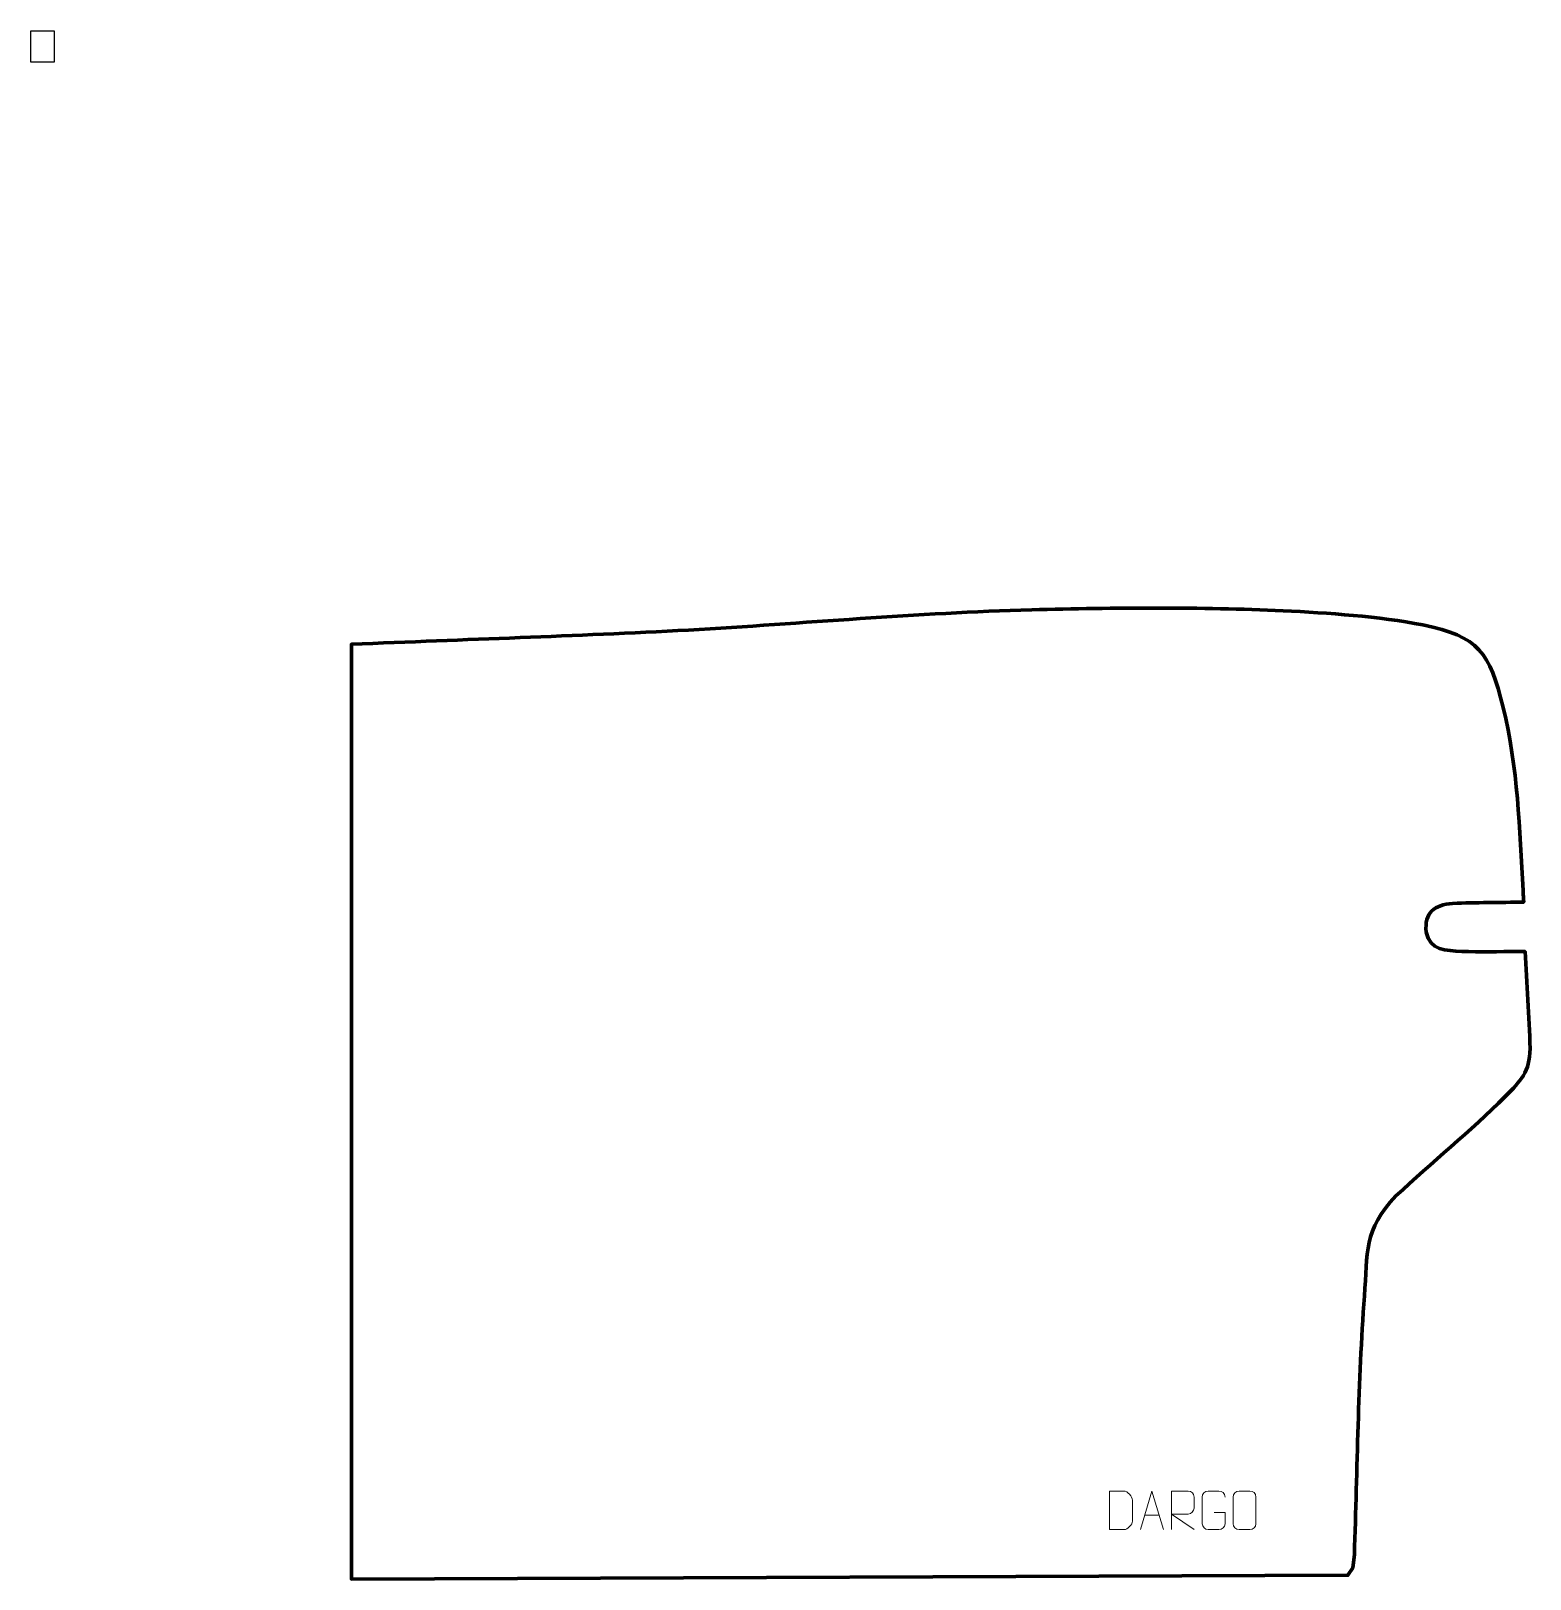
# Model space of a CAD drawing. Header units: millimetres. Extents: x 1021 to 2000, y -19 to 992.
import ezdxf

# ---------------------------------------------------------------- set-up
doc = ezdxf.new("R2010")
doc.units = ezdxf.units.MM
doc.header["$MEASUREMENT"] = 0
doc.header["$XCLIPFRAME"] = 0
for name, color, linetype in [('layer 1', 7, 'Continuous'), ('layer 2', 7, 'Continuous'), ('layer 3', 7, 'Continuous')]:
    doc.layers.add(name, color=color, linetype=linetype)
picture_1 = doc.add_image_def('image1.jpg', size_in_pixel=(76809, 102412))

msp = doc.modelspace()

# ---------------------------------------------------------------- linework, layer by layer
at = {"layer": 'layer 2', "color": 142, "lineweight": 9}
for points, knots in [([(1725.1197, 13.7927), (1727.4698, 13.7931), (1732.4587, 13.769), (1734.8085, 13.7686), (1734.8085, 13.7686), (1736.7486, 13.6624), (1740.0931, 17.2317), (1740.0818, 19.2648), (1740.0818, 19.2648), (1740.0814, 25.08), (1740.0814, 27.2668), (1740.0818, 33.0812), (1740.0818, 33.0812), (1740.0775, 35.236), (1736.6766, 38.9248), (1734.5074, 38.9112), (1734.5074, 38.9112), (1732.1635, 38.9112), (1727.4021, 38.9112), (1725.0578, 38.9112), (1725.0578, 38.9112), (1725.0582, 33.1193), (1725.1201, 19.585), (1725.1197, 13.7927)], [0, 0, 0, 0, 0.142857143, 0.142857143, 0.142857143, 0.142857143, 0.285714286, 0.285714286, 0.285714286, 0.285714286, 0.428571429, 0.428571429, 0.428571429, 0.428571429, 0.571428571, 0.571428571, 0.571428571, 0.571428571, 0.714285714, 0.714285714, 0.714285714, 0.714285714, 1, 1, 1, 1]), ([(1745.1974, 13.7644), (1745.1974, 13.7644), (1752.6261, 38.9132), (1752.6261, 38.9132), (1752.6261, 38.9132), (1752.6261, 38.9132), (1760.2553, 13.7644), (1760.2553, 13.7644)], [0, 0, 0, 0, 0.333333333, 0.333333333, 0.333333333, 0.333333333, 1, 1, 1, 1]), ([(1765.4935, 13.7644), (1765.4935, 13.7644), (1765.4935, 38.9132), (1765.4935, 38.9132), (1765.4935, 38.9132), (1769.1165, 38.9132), (1772.7402, 38.9132), (1776.3635, 38.9132), (1776.3635, 38.9132), (1778.707, 38.8752), (1780.2764, 37.3736), (1780.2723, 34.9886), (1780.2723, 34.9886), (1780.2719, 32.9372), (1780.2719, 29.8538), (1780.2723, 27.8019), (1780.2723, 27.8019), (1780.2658, 25.9117), (1778.4393, 23.9547), (1776.4141, 23.9355), (1776.4141, 23.9355), (1776.4141, 23.9355), (1765.4935, 23.9355), (1765.4935, 23.9355), (1765.4935, 23.9355), (1765.4935, 23.9355), (1780.263, 13.7644), (1780.263, 13.7644)], [0, 0, 0, 0, 0.125, 0.125, 0.125, 0.125, 0.25, 0.25, 0.25, 0.25, 0.375, 0.375, 0.375, 0.375, 0.5, 0.5, 0.5, 0.5, 0.625, 0.625, 0.625, 0.625, 0.75, 0.75, 0.75, 0.75, 1, 1, 1, 1]), ([(1793.2963, 24.836), (1793.2963, 24.836), (1800.5206, 24.836), (1800.5206, 24.836), (1800.5206, 24.836), (1800.5206, 24.836), (1800.5206, 17.6119), (1800.5206, 17.6119), (1800.5206, 17.6119), (1800.3798, 15.2703), (1798.6894, 13.7791), (1796.5248, 13.7683), (1796.5248, 13.7683), (1794.1747, 13.7686), (1791.8245, 13.7686), (1789.4748, 13.7683), (1789.4748, 13.7683), (1787.5348, 13.662), (1785.5472, 15.5613), (1785.5584, 17.5943), (1785.5584, 17.5943), (1785.5589, 23.4096), (1785.5589, 29.2244), (1785.5584, 35.0389), (1785.5584, 35.0389), (1785.5627, 37.1937), (1787.3232, 38.9264), (1789.4923, 38.9129), (1789.4923, 38.9129), (1791.8362, 38.9129), (1794.1805, 38.9129), (1796.5248, 38.9129), (1796.5248, 38.9129), (1798.4868, 38.9485), (1800.4937, 37.4454), (1800.5206, 34.9886)], [0, 0, 0, 0, 0.1, 0.1, 0.1, 0.1, 0.2, 0.2, 0.2, 0.2, 0.3, 0.3, 0.3, 0.3, 0.4, 0.4, 0.4, 0.4, 0.5, 0.5, 0.5, 0.5, 0.6, 0.6, 0.6, 0.6, 0.7, 0.7, 0.7, 0.7, 0.8, 0.8, 0.8, 0.8, 1, 1, 1, 1]), ([(1809.6488, 38.9129), (1811.9927, 38.9129), (1814.337, 38.9129), (1816.6813, 38.9129), (1816.6813, 38.9129), (1818.6432, 38.9487), (1820.6502, 37.4455), (1820.677, 34.9888), (1820.677, 34.9888), (1820.6767, 29.1969), (1820.6767, 23.4046), (1820.677, 17.612), (1820.677, 17.612), (1820.5362, 15.2704), (1818.8459, 13.7792), (1816.6813, 13.7683), (1816.6813, 13.7683), (1814.3312, 13.7687), (1811.9811, 13.7687), (1809.6313, 13.7683), (1809.6313, 13.7683), (1807.6912, 13.6621), (1805.7037, 15.5614), (1805.715, 17.5945), (1805.715, 17.5945), (1805.7153, 23.4097), (1805.7153, 29.2245), (1805.715, 35.039), (1805.715, 35.039), (1805.7192, 37.1938), (1807.4796, 38.9265), (1809.6488, 38.9129)], [0, 0, 0, 0, 0.111111111, 0.111111111, 0.111111111, 0.111111111, 0.222222222, 0.222222222, 0.222222222, 0.222222222, 0.333333333, 0.333333333, 0.333333333, 0.333333333, 0.444444444, 0.444444444, 0.444444444, 0.444444444, 0.555555556, 0.555555556, 0.555555556, 0.555555556, 0.666666667, 0.666666667, 0.666666667, 0.666666667, 0.777777778, 0.777777778, 0.777777778, 0.777777778, 1, 1, 1, 1])]:
    msp.add_open_spline(points, degree=3, knots=knots, dxfattribs=at)
msp.add_open_spline([(1747.9414, 23.0862), (1747.9414, 23.0862), (1757.5114, 23.0862), (1757.5114, 23.0862)], degree=3, dxfattribs=at)
at = {"layer": 'layer 3', "color": 242, "lineweight": 158}
msp.add_open_spline([(1884.9069, -2.574), (1886.8034, 53.8134), (1887.3455, 109.8745), (1891.4843, 166.2106), (1891.4843, 166.2106), (1893.6485, 194.7195), (1890.6662, 209.3111), (1912.0749, 231.5877), (1912.0749, 231.5877), (1935.5161, 253.6971), (1960.5248, 273.5399), (1983.3426, 296.5421), (1983.3426, 296.5421), (1993.8357, 307.2746), (1999.3847, 312.185), (1999.5981, 327.976), (1999.5981, 327.976), (1999.2389, 348.8099), (1997.4378, 370.3347), (1996.3323, 391.2147), (1996.3323, 391.2147), (1994.7162, 391.2156), (1993.1002, 391.2165), (1991.4841, 391.2174), (1991.4841, 391.2174), (1979.5146, 391.2242), (1966.7579, 390.7021), (1954.9709, 391.3356), (1954.9709, 391.3356), (1944.6501, 391.8903), (1934.3021, 391.7211), (1931.8665, 403.9261), (1931.8665, 403.9261), (1930.3357, 416.5216), (1937.2823, 421.824), (1949.0519, 422.5839), (1949.0519, 422.5839), (1964.3568, 423.3066), (1980.1048, 423.1809), (1995.4659, 423.4577), (1995.4659, 423.4577), (1995.3356, 425.698), (1995.2061, 427.9384), (1995.0778, 430.1787), (1995.0778, 430.1787), (1995.0778, 430.1787), (1995.0245, 431.1334), (1995.0245, 431.1334), (1995.0245, 431.1334), (1992.8275, 471.0015), (1991.6804, 511.6875), (1982.0234, 550.6091), (1982.0234, 550.6091), (1973.1375, 586.4226), (1966.4246, 596.9915), (1929.5174, 604.4379), (1929.5174, 604.4379), (1900.9472, 610.1077), (1867.646, 612.2387), (1838.3941, 613.7105), (1838.3941, 613.7105), (1784.2846, 616.1746), (1728.4495, 615.7431), (1674.2823, 614.3295), (1674.2823, 614.3295), (1599.2647, 612.2657), (1525.0575, 605.4351), (1450.2251, 601.1082), (1450.2251, 601.1082), (1374.9657, 597.1674), (1305.4495, 594.9913), (1230.1384, 591.8327), (1230.1384, 591.8327), (1230.1384, 591.8327), (1230.1826, -18.525), (1230.1826, -18.525), (1230.1826, -18.525), (1230.1826, -18.525), (1880.7578, -16.0063), (1880.7578, -16.0063), (1880.7578, -16.0063), (1880.7578, -16.0063), (1883.8521, -11.1438), (1883.8521, -11.1438), (1883.8521, -11.1438), (1883.8521, -11.1438), (1884.9069, -2.574), (1884.9069, -2.574)], degree=3, knots=[0, 0, 0, 0, 0.043478261, 0.043478261, 0.043478261, 0.043478261, 0.086956522, 0.086956522, 0.086956522, 0.086956522, 0.130434783, 0.130434783, 0.130434783, 0.130434783, 0.173913043, 0.173913043, 0.173913043, 0.173913043, 0.217391304, 0.217391304, 0.217391304, 0.217391304, 0.260869565, 0.260869565, 0.260869565, 0.260869565, 0.304347826, 0.304347826, 0.304347826, 0.304347826, 0.347826087, 0.347826087, 0.347826087, 0.347826087, 0.391304348, 0.391304348, 0.391304348, 0.391304348, 0.434782609, 0.434782609, 0.434782609, 0.434782609, 0.47826087, 0.47826087, 0.47826087, 0.47826087, 0.52173913, 0.52173913, 0.52173913, 0.52173913, 0.565217391, 0.565217391, 0.565217391, 0.565217391, 0.608695652, 0.608695652, 0.608695652, 0.608695652, 0.652173913, 0.652173913, 0.652173913, 0.652173913, 0.695652174, 0.695652174, 0.695652174, 0.695652174, 0.739130435, 0.739130435, 0.739130435, 0.739130435, 0.782608696, 0.782608696, 0.782608696, 0.782608696, 0.826086957, 0.826086957, 0.826086957, 0.826086957, 0.869565217, 0.869565217, 0.869565217, 0.869565217, 0.913043478, 0.913043478, 0.913043478, 0.913043478, 1, 1, 1, 1], dxfattribs=at)

# ---------------------------------------------------------------- pictures from other files: only their frames are drawn
at = {"layer": 'layer 1', "color": 0}
image = msp.add_image(picture_1, insert=(1006.5383, -478.6317), size_in_units=(1098.0673, 1464.0898), dxfattribs=at)
image.set_boundary_path([(1006.538, -478.632), (2073.338, 943.768)])
image.dxf.flags = 3

doc.saveas('drawing.dxf')
